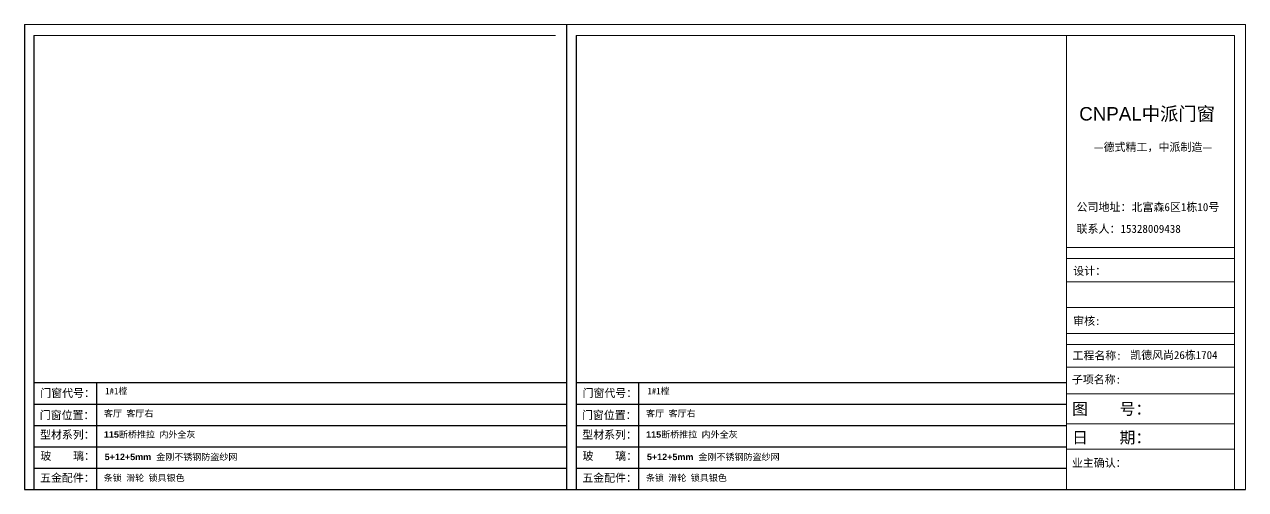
# Model space of a CAD drawing. Header units: inches. Extents: x -138455 to 599497, y -747149 to 13167.
# Drawn here: x 166869 to 188606, y -51894 to -43615 of the extents above; entities that cross this region are included whole.
import ezdxf

# ---------------------------------------------------------------- set-up
doc = ezdxf.new("R2010")
doc.units = ezdxf.units.IN
doc.header["$MEASUREMENT"] = 0
doc.layers.add('0 @ 1', color=7, linetype='Continuous')
doc.styles.add('Annotative', font='arialbd.ttf')
doc.styles.add('MtXpl_', font='')
doc.styles.get("Standard").update_dxf_attribs({"font": 'arial.ttf'})
doc.styles.get('MtXpl_').set_extended_font_data('SimSun')

msp = doc.modelspace()

# ---------------------------------------------------------------- linework, layer by layer
at = {"lineweight": 5}
for p, q in [((166869.2, -43614.6), (176520.8, -43614.6)), ((176520.8, -43614.6), (188605.6, -43614.6)), ((188605.6, -43614.6), (188605.6, -51893.9)), ((167039, -43813.7), (176321.7, -43813.7)), ((176690.5, -43813.7), (188406.5, -43813.7)), ((185419.7, -43813.7), (185419.7, -51893.9)), ((188406.5, -43813.7), (188406.5, -51893.9)), ((185419.7, -47584.3), (188406.5, -47584.3)), ((185419.7, -47783.4), (188406.5, -47783.4)), ((185419.7, -48194.1), (188406.5, -48194.1)), ((185419.7, -48650.6), (188406.5, -48650.6)), ((185419.7, -49114.4), (188406.5, -49114.4)), ((185419.7, -49313.6), (188406.5, -49313.6)), ((185419.7, -49716.3), (188406.5, -49716.3)), ((185419.7, -50188.3), (188406.5, -50188.3)), ((185419.7, -50724.2), (188406.5, -50724.2)), ((185419.7, -51175.7), (188406.5, -51175.7))]:
    msp.add_line(p, q, dxfattribs=at)
for p, q in [((166869.2, -43614.6), (166869.2, -51893.9)), ((176520.8, -43614.6), (176520.8, -51893.9)), ((167039, -43813.7), (167039, -51893.9)), ((176690.5, -43813.7), (176690.5, -51893.9)), ((167039, -49990), (176520.8, -49990)), ((168150, -49990), (168150, -51893.9)), ((176690.5, -49990), (185419.7, -49990)), ((177801.5, -49990), (177801.5, -51893.9)), ((167039, -50370.8), (176520.8, -50370.8)), ((176690.5, -50370.8), (185419.7, -50370.8)), ((167039, -50751.6), (176520.8, -50751.6)), ((176690.5, -50751.6), (185419.7, -50751.6)), ((167039, -51132.3), (176520.8, -51132.3)), ((176690.5, -51132.3), (185419.7, -51132.3)), ((167039, -51513.1), (176520.8, -51513.1)), ((176690.5, -51513.1), (185419.7, -51513.1)), ((166869.2, -51893.9), (176520.8, -51893.9)), ((176520.8, -51893.9), (188605.6, -51893.9))]:
    msp.add_line(p, q)

# ---------------------------------------------------------------- texts
msp.add_text('CNPAL', height=238.94).set_placement((185644.3, -45324.8))
at = {"style": 'MtXpl_'}
for s, height, p in [('中派门窗', 238.94, (186757.3, -45324.8)), ('—德式精工，中派制造—', 143.363, (185903.2, -45868.8)), ('公司地址：北富森6区1栋10号', 143.363, (185596.8, -46937.5)), ('联系人：15328009438', 143.363, (185596.8, -47324.2)), ('设计：', 142.48, (185539.2, -48073.2)), ('审核:', 142.48, (185536.6, -48963.9)), ('工程名称:', 142.48, (185525, -49579.9)), ('凯德风尚26栋1704', 142.475, (186553.4, -49570.9)), ('子项名称:', 142.48, (185514.3, -50005.9)), ('门窗代号：', 142.48, (167152.4, -50247.8)), ('门窗代号：', 142.48, (176803.9, -50247.8)), ('图    号：', 206.44, (185518.5, -50560.5)), ('门窗位置：', 142.48, (167142.4, -50640.1)), ('门窗位置：', 142.48, (176793.9, -50640.1)), ('型材系列：', 142.48, (167147.6, -50988.8)), ('型材系列：', 142.48, (176799.1, -50988.8)), ('日    期：', 206.44, (185518.5, -51070.3)), ('玻    璃：', 142.48, (167153.2, -51366.8)), ('玻    璃：', 142.48, (176804.7, -51366.8)), ('业主确认：', 142.48, (185514.1, -51490.8)), ('五金配件：', 142.48, (167148, -51757.3)), ('五金配件：', 142.48, (176799.5, -51757.3))]:
    msp.add_text(s, height=height, dxfattribs=at).set_placement(p)
at = {"layer": '0 @ 1', "char_height": 114.67, "attachment_point": 1, "style": 'Annotative'}
for s, insert in [('{\\fSimSun|b1|i0|c134|p2;1#1樘}', (168307.5, -50083.7)), ('{\\fSimSun|b1|i0|c134|p2;1#1樘}', (177959.1, -50083.7)), ('{\\fSimSun|b1|i0|c134|p2;客厅 客厅右}', (168284.1, -50482)), ('{\\fSimSun|b1|i0|c134|p2;客厅 客厅右}', (177935.6, -50482)), ('115{\\fSimSun|b1|i0|c134|p2;断桥推拉 内外全灰 }', (168284.1, -50856)), ('115{\\fSimSun|b1|i0|c134|p2;断桥推拉 内外全灰 }', (177935.6, -50856)), ('5+12+5mm  {\\fSimSun|b1|i0|c134|p2;金刚不锈钢防盗纱网}', (168297.7, -51255.1)), ('5+12+5mm  {\\fSimSun|b1|i0|c134|p2;金刚不锈钢防盗纱网}', (177949.3, -51255.1)), ('{\\fSimSun|b1|i0|c134|p2;条锁 滑轮 锁具银色}', (168280.5, -51628.1)), ('{\\fSimSun|b1|i0|c134|p2;条锁 滑轮 锁具银色}', (177932, -51628.1))]:
    msp.add_mtext_dynamic_manual_height_columns(s, width=4396.385, gutter_width=903.5, heights=[0], dxfattribs=dict(at, insert=insert))

doc.saveas('drawing.dxf')
